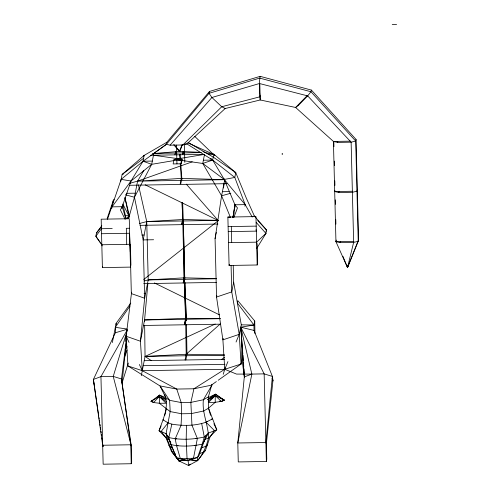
<?xml version="1.0" encoding="UTF-8"?>
<svg xmlns="http://www.w3.org/2000/svg" width="490" height="490" viewBox="0 0 490 490"><rect width="100%" height="100%" fill="white"/><g stroke="black" fill="none" stroke-linecap="round" stroke-linejoin="round"><path stroke-width="0.73" d="M165.755 397.678L159.587 395.105L159.299 403.252L170.189 411.582L181.643 413.774L191.216 413.615L203.601 411.018L208.52 408.176L215.226 402.308L221.315 401.396L224.285 400.116L215.52 394.168L208.023 397.782M222.919 400.14L224.285 400.116L215.239 395.62L215.226 402.308L208.446 402.529L215.239 395.62L215.52 394.168L221.811 398.817L224.285 400.116L221.878 401.384L219.679 401.292M197.543 457.115L197.531 460.692L188.595 465.5L179.04 460.998L171.316 451.033L165.945 437.668L161.161 431.421L159.048 430.747C162.931 419.232 169.387 407.031 164.756 394.769M211.423 385.079L211.974 385.073L203.399 399.76C201.733 412.966 208.703 425.198 208.452 438.189C206.431 446.408 203.044 454.193 197.531 460.692L189.514 459.883M186.5 425.253L186.188 439.156L187.137 460.729L197.543 457.513L198.958 455.651L206.296 435.114M242.403 348.457L242.005 359.041L241.037 364.046L218.209 380.258M211.974 385.073L193.911 388.772L176.761 389.06L142.284 370.691L140.44 341.236L144.581 319.952L147.876 283.612M244.314 376.902L237.791 442.985L238.269 461.929L266.352 461.458L266.793 459.197L266.401 443.597L272.942 380.583L272.397 376.43L254.022 330.419L253.949 325.011L254.745 321.017L237.846 300.707L237.393 303.034L253.949 325.011L240.78 327.216L244.314 376.902L251.86 374.084L264.147 373.876L272.397 376.43L272.869 380.987M272.397 376.43L265.874 442.513L266.315 443.475M126.487 340.526L122.028 383.119L131.283 445.869L131.675 461.464L131.234 463.73L103.151 464.202L100.946 376.62L127.314 329.776M126.653 337.426L121.483 378.966L122.028 383.119L128.245 363.09M223.489 187.97L224.169 183.444M223.22 374.311L224.745 369.301L222.907 339.852L216.537 297.032L215.073 238.71L221.603 195.792L224.604 180.351M232.94 217.376L234.955 204.796L224.236 179.45L212.672 160.059L210.798 158.699L212.121 160.071M233.295 217.009L233.914 213.23M232.952 217.419L235.004 204.973M233.148 217.621L234.012 212.391M234.263 210.884L234.514 209.383M234.765 207.876L235.01 206.376M131.608 292.193L126.144 336.238L127.939 365.944L160.028 385.942L169.607 400.33L170.189 411.582L168.046 422.852L161.161 431.421L166.086 433.76L168.805 437.57L170.961 444.638L176.516 457.868L187.137 460.729L193.464 458.291L197.366 438.507L191.939 425.161L190.873 402.388L193.911 388.772L224.745 369.301L241.037 364.046L239.243 334.339L231.752 291.905L231.084 265.39M175.218 453.679L172.658 452.772L167.078 438.887L166.086 433.76L168.046 422.852L162.943 419.801L163.678 419.789M101.81 225.737L96.487 232.928L95.838 236.254L100.095 242.336M111.745 208.409L113.276 200.545L114.029 199.228M100.94 243.555L101.791 244.773L129.905 244.283L130.444 246.054L130.916 264.851L130.481 267.111L102.398 267.583L102.618 266.45M120.797 181.19L122.096 174.507L144.176 155.379L166.851 142.259L209.487 91.452L260.172 76.354L311.432 90.099L356.052 139.466L358.576 239.696L358.227 241.3L347.514 267.577L335.95 241.674L333.427 141.439L295.611 107.469L260.227 99.972L225.186 108.517L186.886 143.919L182.862 144.979L170.097 145.193L166.459 144.262L143.037 161.228L121.153 179.364L107.463 219.336M121.955 208.238L122.525 205.31M124.913 197.727L128.766 215.655L128.276 218.191L125.305 218.24M128.637 218.46L134.468 197.256L137.598 181.141L143.778 170.575M112.363 342.541L116.118 323.351L130.775 303.114M126.732 333.525L126.144 336.238L140.44 341.236L144.648 298.239L143.178 239.916L134.468 197.256L151.698 164.321L153.823 153.401L166.612 144.244M125.109 341.573L126.144 336.238L129.048 342.437M166.851 142.259L166.459 144.262L209.04 93.314L209.487 91.452M138.431 184.816L146.743 221.584L148.213 279.906L144.648 298.239L131.338 293.59L130.591 264.049M177.95 158.748L174.017 159.409L173.135 163.948L181.325 163.807L182.207 159.268L153.468 155.22M174.924 154.858L175.543 151.698M180.767 163.819L181.655 159.281L151.698 164.321L143.037 161.228L131.008 181.018L112.045 206.86L122.255 206.688L131.008 181.018L151.698 164.321M183.125 151.569L182.507 154.736L150.608 155.269M183.677 151.557L183.058 154.724L203.779 154.375M141.31 375.689L145.052 356.432L144.648 325.152M180.222 163.397L181.282 178.403L180.106 184.442L129.397 185.293M140.024 225.351L181.68 224.653L182.678 219.52L182.109 202.768L182.715 219.514M181.717 224.653L182.715 219.52L184.185 277.836L185.826 318.316L184.571 324.784L143.509 325.47M182.231 224.641L183.266 219.508L182.66 202.756M230.502 217.597L221.603 195.792L202.75 163.464L204.52 154.362M183.186 282.975L184.185 277.836M183.701 282.963L184.736 277.83L183.266 219.508L184.148 277.836L185.686 322.904M182.207 159.268L178.268 159.936L202.75 163.464L212.672 160.059L213.811 154.209L204.318 152.549M184.908 324.778L186.163 318.31L184.865 282.411L186.414 320.601M220.267 318.524L186.378 318.304L185.122 324.772L220.672 324.178M185.073 359.997L186.194 354.246L185.71 324.435M185.845 359.985L186.96 354.233L186.476 324.423M215.073 238.71L215.888 234.52M216.023 233.822L216.292 232.425M208.158 154.301L213.811 154.209L235.751 172.596L234.802 177.454L245.165 204.624L252.234 217.027M216.813 295.635L216.537 297.032L231.752 291.905L233.65 282.124L233.234 265.464M234.655 206.345L234.955 204.796L245.165 204.624L244.865 206.174M233.271 216.427L233.767 213.891M187.254 460.135L187.137 460.729L180.32 458.511L176.516 457.868L167.519 435.763M187.921 142.296L213.242 157.131L235.751 172.596L246.397 198.309L254.408 216.072L266.585 230.073L265.941 233.393L256.601 242.158L257.146 243.928L257.618 262.72L257.177 264.986L229.093 265.457L229.314 264.324M223.195 338.351L222.907 339.852L239.243 334.339L241.294 324.846L233.65 282.124M225.02 367.874L224.745 369.301L142.284 370.691L127.939 365.944M254.022 330.419L240.78 327.216L251.86 374.084L237.791 442.985L265.874 442.513L266.401 443.597M350.595 141.151L333.427 141.439L337.567 142.4L337.788 141.365M357.314 189.581L356.965 191.18L352.39 192.288L338.829 192.515L334.688 191.559L334.921 190.488M338.829 192.515L339.049 191.486M356.052 139.466L355.703 141.065L358.227 241.3L353.651 242.403L340.091 242.63L335.95 241.674L336.293 240.076M340.091 242.63L340.311 241.601M352.39 192.288L352.61 191.253L334.688 191.559M342.914 256.295L347.514 267.577L353.872 241.374L335.95 241.674M168.046 422.852L171.837 424.144L168.805 437.57C180.412 440.087 192.754 439.659 204.293 436.976L208.52 433.05L216.782 429.773L208.52 408.176L208.373 396.882L211.79 384.724M347.006 265.372L347.514 267.577L347.869 266.095M164.75 415.428L166.349 408.88M307.451 95.354L295.611 107.469L298.324 105.454L298.618 104.395M311.432 90.099L310.972 91.746L307.677 95.887L298.324 105.454M260.172 76.354C258.726 84.06 259.571 92.187 260.227 99.972L259.816 83.864M260.117 95.697L259.798 96.83L221.737 106.74L182.862 144.979M190.187 459.669L197.531 460.692L205.445 450.463L210.063 436.927L214.387 430.526L206.014 422.215C195.094 425.982 183.144 426.018 171.837 424.144M127.241 330.572L113.233 376.412L131.283 445.869M186.378 318.304L184.356 324.784L185.612 318.316L144.581 319.952L144.599 321.44M107.138 218.546L113.276 200.545M124.301 357.896L127.069 349.983M208.373 396.882L203.399 399.76L190.873 402.388L181.19 402.553L169.607 400.33L165.724 397.598L160.028 385.942L176.761 389.06L181.19 402.553L181.643 413.774L181.061 425.338L175.187 438.875L176.596 445.771L180.32 458.511L193.464 458.291L197.543 457.513L202.303 444.112L204.293 436.976L201.696 423.642M182.403 144.446L179.934 151.386L174.25 144.991M233.797 217.64L237.472 207.907L234.955 204.796M347.514 267.577L358.576 239.696M182.004 144.973L179.377 151.392L152.341 153.707M227.936 361.614L224.745 369.301L236.535 374.091L251.86 374.084M236.051 342.032L239.243 334.339L238.691 334.345M161.075 425.951L159.048 430.747L167.078 438.887L169.093 439.487M93.872 383.995L93.4 379.438L115.395 332.753L115.322 327.338L129.911 306.072M203.632 442.158L208.52 433.05M265.825 231.378L266.585 230.073L257.746 220.561M126.898 218.828L128.392 216.292M256.809 248.259L265.941 233.393L256.16 222.387M125.085 349.909L127.131 346.675M204.489 440.896L202.303 444.112C192.098 446.451 181.214 446.825 170.961 444.638L170.012 441.472L166.086 433.76M143.288 156.579L144.176 155.379L143.037 161.228L152.329 161.075M101.583 228.591L95.838 236.254L101.822 244.755L102.183 245.937M96.487 232.928L101.075 227.17M170.097 145.193L211.913 97.492L259.461 83.521L307.677 95.887L351.128 142.174L353.651 242.403M165.743 399.068L159.587 395.105L151.036 401.347L153.529 402.535L159.305 396.557L166.098 399.767M207.717 444.681L205.947 446.286L201.831 447.713M151.404 360.701L145.052 356.432L186.194 354.246L220.065 324.111M190.181 464.085L188.595 465.5L188.056 459.736M205.445 450.463L203.417 452.258L199.51 453.587M157.921 396.563L159.587 395.105M143.717 279.496L218.038 220.849M208.207 401.163L215.239 395.62L221.315 401.396L219.832 401.42M143.607 158.301L122.096 174.507L123.468 173.993M221.425 359.605L224.469 357.326M212.041 384.644L216.36 381.575M207.705 399.583L215.52 394.168M153.48 402.284L151.036 401.347L159.305 396.557L166.612 401.861M207.258 421.498L206.014 422.215L212.335 418.975L211.6 418.987M207.754 399.73L215.239 395.62M151.036 401.347L152.231 400.789M215.232 324.025L145.052 356.432L185.9 355.746M98.741 416.096L93.4 379.438L100.946 376.62L113.233 376.412L121.483 378.966L130.757 444.779L131.234 463.73M192.239 161.829L137.598 181.141L129.789 183.278M204.379 439.408L208.452 438.189L216.782 429.773L213.867 423.709M115.395 332.753L126.959 329.329M221.603 195.792L230.839 193.232M139.613 223.44L146.743 221.584L182.678 219.52M144.127 280.972L148.213 279.906L184.148 277.836L183.15 282.975L143.742 283.637M202.75 163.464L224.236 179.45L234.802 177.454L212.672 160.059L186.886 143.919L184.969 143.95M171.316 451.033L179.04 460.998L185 459.908M178.501 158.736L203.773 154.491M178.476 458.15L179.04 460.998L185.802 460.049M181.282 178.403L137.598 181.141L180.89 180.418M392.239 24.573L396.6 24.5M337.567 142.4L351.128 142.174L355.703 141.065L310.972 91.746L259.675 78.106L209.04 93.314L211.913 97.492L221.737 106.74L225.186 108.517M153.823 153.401L182.862 152.911M183.413 152.905L201.335 152.604M203.381 160.218L212.672 160.059M181.441 180.406L224.732 179.677L223.832 178.446M226.962 183.658L180.657 184.436L181.833 178.391L180.779 163.391M126.353 193.323L135.258 193.176M222.393 191.713L229.026 191.596M125.06 215.716L128.766 215.655L129.09 217.137M253.857 216.078L254.408 216.072M229.093 265.457L227.875 217.07L255.958 216.598L257.177 264.986M182.39 220.984L146.743 221.584L143.178 239.916L153.603 239.739M182.984 220.972L218.081 220.384L186.316 184.154M182.268 224.641L217.921 224.04M101.418 228.72L112.216 228.536M129.501 228.248L126.31 228.297L126.714 244.339M228.113 226.588L256.197 226.117M101.546 233.73L129.63 233.258M228.242 231.599L256.325 231.127L256 229.694M141.873 235.065L144.127 235.029M265.384 233.405L265.941 233.393M228.518 242.63L256.601 242.158M148.213 279.906L183.86 279.306M184.454 279.294L216.464 278.761M183.738 282.963L216.353 282.418M144.097 293.375L145.597 293.351M144.581 319.952L185.428 319.266M186.194 319.253L220.224 318.684M186.194 354.246L224.457 354.987M186.672 355.734L224.475 355.103M144.225 360.683L224.42 359.341M143.252 365.687L224.953 364.315M240.265 364.058L241.037 364.046M175.187 438.875L176.663 438.85M195.89 438.532L197.366 438.507M130.757 444.779L102.673 445.251L93.4 379.438M176.596 445.771L178.103 445.747M194.677 445.471L196.184 445.447M196.233 457.531L197.543 457.513M180.32 458.511L181.778 458.487M192.007 458.315L193.464 458.291M179.04 460.998L180.461 460.974M193.973 460.747L195.394 460.723M241.294 324.846L253.949 325.011M183.266 219.508L218.638 220.378M216.341 278.602L184.736 277.83L184.797 279.355M224.732 179.677L181.833 178.391L181.888 179.916M200.33 152.335L179.377 151.392L173.711 144.593M219.716 401.175L221.878 401.384M227.875 217.07L230.159 217.297M153.529 402.535L159.299 403.252L166.036 403.239L159.305 396.557M174.017 159.409L181.423 160.475M115.322 327.338L126.959 329.01M121.153 179.364L131.008 181.018M125.336 194.763L134.468 197.256M172.67 447.854L170.012 446.886L168.854 445.33M234.398 172.057L235.751 172.596M188.46 143.135L213.26 154.215L194.763 136.392M145.163 184.834L218.044 220.384M154.381 282.932L219.502 314.874M202.878 151.459L204.208 152.182M224.236 179.45L245.165 204.624M170.012 441.472L170.863 442.703M128.766 215.655L122.794 203.938L126.077 218.485M242.795 353.755L240.78 327.216L264.147 373.876L266.352 461.458M125.177 219.465L120.399 209.873L122.255 206.688L125.716 218.436M139.381 364.487L142.284 370.691M103.114 446.219L102.673 445.251L103.2 446.341L102.98 444.828M272.072 378.488L272.942 380.583M129.654 243.996L130.444 246.054M129.905 244.283L130.358 245.833M208.52 408.176L210.571 415.385M124.968 197.684L129.623 216.709M129.538 233.804L130.285 251.934M98.962 417.609L99.188 419.122M99.409 420.634L99.746 422.901M99.966 424.413L100.193 425.926M100.413 427.439L100.75 429.705M100.971 431.218L101.191 432.731M101.418 434.244L101.638 435.757M101.975 438.023L102.196 439.536M102.422 441.049L102.643 442.556M240.78 327.216L241.282 330.964M244.369 377.263L242.005 359.041L241.49 334.388M242.905 355.274L243.31 360.585M243.426 362.098L243.769 366.649M243.94 368.921L244.29 373.472M244.461 375.75L244.577 377.263M180.142 154.387L180.51 159.636M179.591 154.393L179.959 159.648M184.755 279.355L183.229 219.508M333.831 142.118L333.947 146.675M334.309 161.106L334.425 165.657M334.805 180.847L334.921 185.404M335.283 199.828L335.399 204.385M335.779 219.569L335.895 224.126M231.305 226.539L231.709 242.575M184.387 144.973L184.828 162.411M176.48 145.089L176.951 163.881M130.481 267.111L129.262 218.724L101.179 219.195L102.398 267.583M254.745 321.017L254.923 333.568M116.118 323.351L116.142 324.827M282.626 153.97L282.075 153.983L282.626 153.97M214.773 155.33L213.811 154.209L214.785 155.379"/></g></svg>
